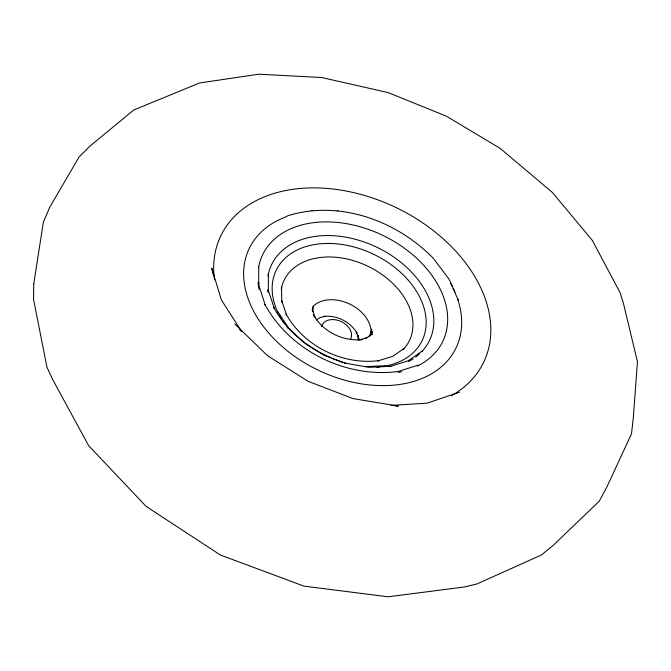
<?xml version="1.0" encoding="UTF-8"?>
<svg xmlns="http://www.w3.org/2000/svg" width="671" height="671" viewBox="0 0 671 671"><rect width="100%" height="100%" fill="white"/><g stroke="black" fill="none" stroke-linecap="round" stroke-linejoin="round"><path stroke-width="1.01" d="M258.679 286.223L258.754 266.79M371.835 329.134L370.241 334.829L372.665 331.348L369.042 336.205L372.514 333.932L365.192 338.754L366.76 337.731L359.488 339.878L362.499 339.509C343.267 341.799 323.053 331.86 313.5 314.942L315.16 317.651L312.678 310.623M358.289 339.845L358.784 338.142L358.239 340.029L357.945 335.29L358.138 337.027L356.259 331.986L357.047 333.185C350.43 321.711 336.725 314.959 323.598 316.418L324.957 316.293L319.698 317.752L316.284 319.882M312.241 310.019L312.837 308.031L312.954 311.671M312.275 310.136L313.516 306.395M422.646 350.732L408.337 360.772L389.801 366.584M404.21 348.383L392.694 356.326L377.907 360.889L379.04 360.629C342.529 365.267 303.946 346.311 286.072 313.994L286.592 315.085L281.728 300.683L281.753 302.135L281.568 286.911M286.987 216.205L288.002 215.685C339.518 199.765 396.704 220.684 433.374 258.377L449.159 279.321L458.654 301.053M459.274 392.258L427.108 403.179L391.118 405.385M397.391 371.734L418.478 365.041M398.423 371.482C346.018 378.352 290.426 351.059 264.944 304.533L265.414 305.531L258.662 284.915M365.443 366.66L385.506 365.712M390.967 366.282L369.176 367.314L344.139 362.969M311.478 210.484L312.384 210.493M337.328 210.669L337.941 210.677M395.261 405.921L398.364 406.123L352.954 398.574L308.006 381.262L267.469 355.638L234.816 324.018M345.993 363.296C316.234 354.221 288.815 335.357 273.877 307.553L274.397 308.702L268.392 290.61M329.864 357.442L323.204 354.867L305.129 343.502M331.768 358.18L343.183 362.6M304.273 342.965L288.782 328.194L277.861 311.721M239.547 329.226L241.577 331.457L221.388 299.945L211.726 268.123L213.336 274.917M268.341 273.407L268.392 292.111M321.568 326.576A15.869 11.373 25.7 0 1 340.423 321.241A15.869 11.373 25.7 0 1 350.648 338.939M312.669 306.815A33.047 23.56 25.7 0 1 348.626 303.56A33.047 23.56 25.7 0 1 371.055 332.925M281.3 288.748A69.549 48.941 25.7 0 1 369.436 266.999A69.549 48.941 25.7 0 1 403.019 349.759M278.398 313.449A80.99 56.733 25.7 0 1 316.93 244.185A80.99 56.733 25.7 0 1 418.243 294.309A80.99 56.733 25.7 0 1 384.961 366.165M379.937 366.928A80.99 56.733 25.7 0 1 376.884 367.222M288.429 328.79A80.99 56.733 25.7 0 1 287.104 327.146M284.596 323.791A80.99 56.733 25.7 0 1 282.852 321.224M281.233 318.641A80.99 56.733 25.7 0 1 279.287 315.177M419.543 353.835A87.582 61.195 25.7 0 1 415.685 357.039M413.16 358.817A87.582 61.195 25.7 0 1 408.647 361.484M267.905 291.885A87.582 61.195 25.7 0 1 267.637 289.822M268.023 275.831A87.582 61.195 25.7 0 1 378.276 247.926A87.582 61.195 25.7 0 1 421.673 351.738M258.62 267.142A99.937 69.541 25.7 0 1 396.536 242.936A99.937 69.541 25.7 0 1 417.27 366.156M401.652 371.717A99.937 69.541 25.7 0 1 398.465 372.413M259.09 289.453A99.937 69.541 25.7 0 1 258.545 286.576M258.385 285.527A99.937 69.541 25.7 0 1 258 282.374M214.494 279.773A145.85 101.405 25.7 0 1 397.425 208.22A145.85 101.405 25.7 0 1 451.499 395.689M458.788 302.696A114.733 79.807 25.7 0 1 392.132 385.297A114.733 79.807 25.7 0 1 257.521 317.962A114.733 79.807 25.7 0 1 286.668 216.59M450.803 283.548A114.733 79.807 25.7 0 1 452.304 286.374M453.252 288.287A114.733 79.807 25.7 0 1 455.005 292.12M457.597 298.863A114.733 79.807 25.7 0 1 458.511 301.74M258.62 285.477A93.865 65.892 25.7 0 1 258.889 282.483M33.76 283.749L33.55 299.4L46.936 367.096L52.615 379.417L88.673 445.703L146.169 506.429L220.398 555.018L303.938 586.127L388.064 596.804L464.433 586.982L477.148 583.879L541.514 554.942L553.483 545.104L599.228 501.229L606.995 486.752L631.486 433.835L633.307 417.84L637.45 361.753L623.787 304.819L620.23 292.967L592.401 240.503L552.426 192.493L500.214 148.392L446.332 116.15L388.039 92.548L321.635 77.534L258.788 74.196L199.472 83.003L133.764 109.994L90.166 145.942L78.993 157.123L49.763 207.18L43.347 222.193L33.76 283.749"/></g></svg>
